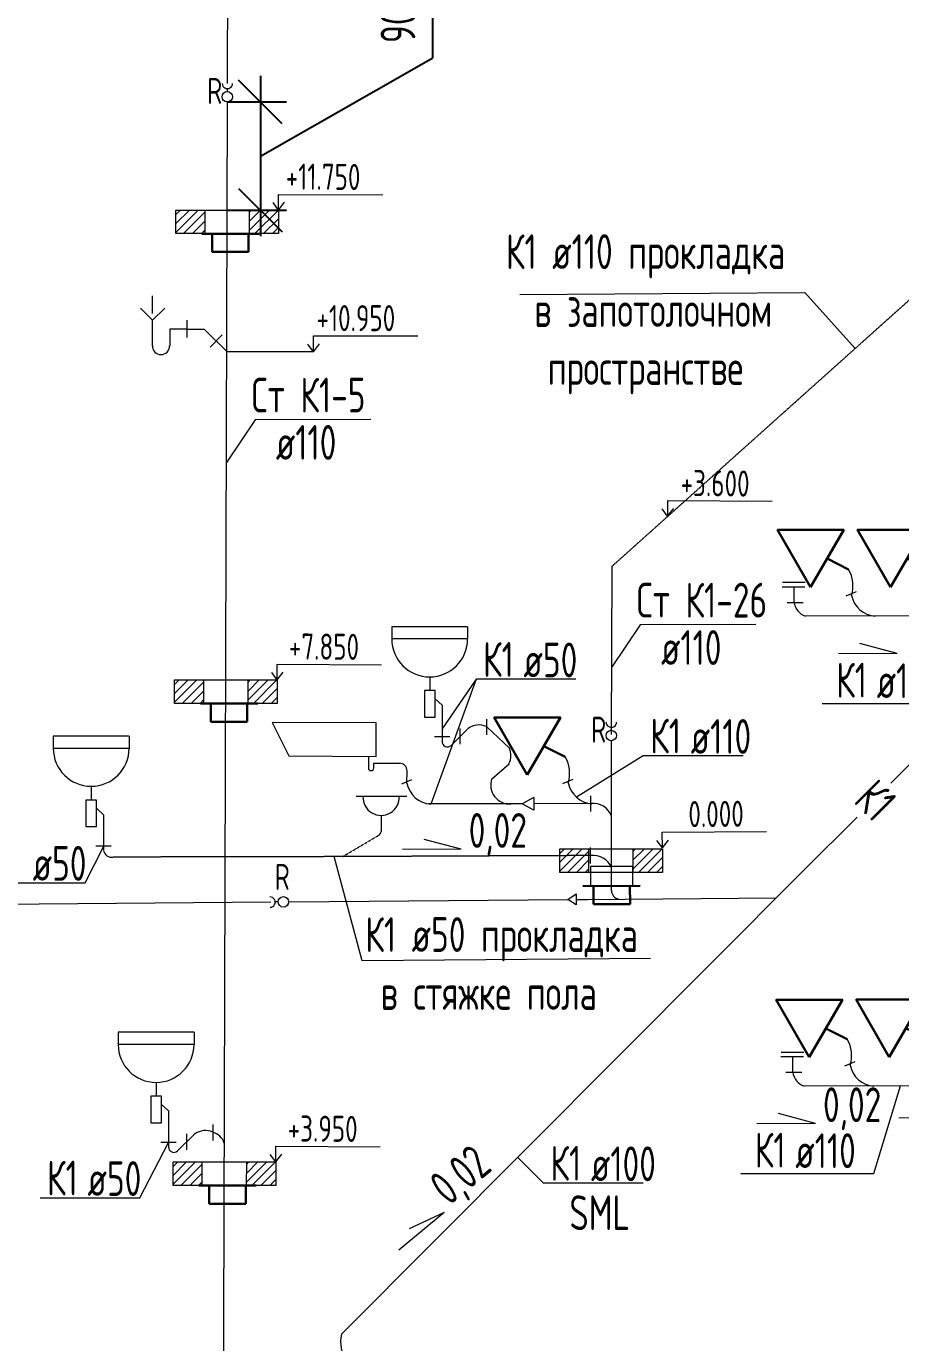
# Model space of a CAD drawing. Header units: millimetres. Extents: x -8689834 to 9419935, y -284943 to 166066.
# Drawn here: x -123331 to -118302, y -123267 to -115694 of the extents above; entities that cross this region are included whole.
import ezdxf

# ---------------------------------------------------------------- set-up
doc = ezdxf.new("R2010")
doc.units = ezdxf.units.MM
doc.header["$MEASUREMENT"] = 0
doc.linetypes.add('01_base$0$DASHED2', pattern=[0.375, 0.25, -0.125])
doc.layers.get('0').update_dxf_attribs({"color": 250, "lineweight": 9})
for name, color, linetype, lineweight in [('_ВК-Text К1', 7, 'Continuous', 30), ('_ВК-К1', 14, 'Continuous', 40), ('_ВК-К3', 30, 'Continuous', 40), ('_ВК-переход на SML', 3, 'Continuous', 30), ('_ВК-противопожарные муфты', 1, 'Continuous', 30), ('_Санпр', 7, 'Continuous', 30), ('_Сантехника', 7, 'Continuous', 30), ('ВК_канализация', 32, 'Continuous', 30), ('тх разм', 250, 'Continuous', 9)]:
    doc.layers.add(name, color=color, linetype=linetype, lineweight=lineweight)
doc.layers.add('PDF __ВК-К1', color=7, linetype='Continuous', true_color=0xb80000)
for name, color, linetype in [('PDF __К14', 3, 'Continuous'), ('PDF __Сантехника', 7, 'Continuous'), ('PDF _TEKSTBK', 7, 'Continuous')]:
    doc.layers.add(name, color=color, linetype=linetype)
doc.styles.add('ISOCPEUR', font='isocpeur.ttf', dxfattribs={"width": 0.7})
doc.styles.add('ГОСТ 2.304', font='isocpeur.ttf', dxfattribs={"width": 0.7})
doc.dimstyles.new('СПДС', dxfattribs={"dimscale": 100, "dimtxt": 2.5, "dimasz": 2.5, "dimexe": 1.5, "dimexo": 0, "dimgap": 1, "dimtad": 1, "dimdec": 0, "dimrnd": 1, "dimtxsty": 'ГОСТ 2.304', "dimblk": 'OBLIQUE', "dimcen": 2.5, "dimdle": 1.5, "dimadec": 0, "dimazin": 2, "dimtfac": 0.75, "dimtdec": 0, "dimtmove": 1, "dimatfit": 3, "dimfxl": 1, "dimtolj": 1, "dimarcsym": 1})

# ---------------------------------------------------------------- blocks, each defined once
blk = doc.blocks.new('Протв_муфта')
at = {"layer": '_ВК-противопожарные муфты', "ltscale": 200, "transparency": 33554687}
for p, q in [((-205635, 240869), (-206106, 240869)), ((-206021, 240719), (-206021, 240869)), ((-205721, 240869), (-205721, 240719)), ((-205721, 240719), (-206021, 240719))]:
    blk.add_line(p, q, dxfattribs=at)
blk = doc.blocks.new('_Oblique')
at = {"color": 0, "linetype": 'ByBlock', "lineweight": -2}
blk.add_line((-0.5, -0.5), (0.5, 0.5), dxfattribs=at)
blk = doc.blocks.new('*D2179')
at = {"layer": 'тх разм', "color": 0, "lineweight": -2, "ltscale": 100, "transparency": 16777216}
for p, q in [((-120993, -115875.9), (-120993, -115409.9)), ((-121984.7, -116440.5), (-120993, -115875.9)), ((-121984.7, -115979.6), (-121984.7, -116901.5)), ((-122174, -116129.6), (-121834.7, -116129.6)), ((-122175.8, -116751.5), (-121834.7, -116751.5))]:
    blk.add_line(p, q, dxfattribs=at)
at = {"layer": 'тх разм', "color": 0, "lineweight": -2, "ltscale": 100, "transparency": 16777216, "xscale": 250, "yscale": 250, "zscale": 250}
for p, rotation in [((-121984.7, -116129.6), 90), ((-121984.7, -116751.5), 270)]:
    blk.add_blockref('_Oblique', p, dxfattribs=dict(at, rotation=rotation))
at = {"layer": 'тх разм', "color": 0, "lineweight": 13, "ltscale": 100, "transparency": 16777216, "insert": (-121193, -115642.9), "char_height": 250, "attachment_point": 5, "rotation": 90, "style": 'ГОСТ 2.304'}
blk.add_mtext('\\A1;{\\H0.8x;900}', dxfattribs=at)
blk = doc.blocks.new('Унитаз')
at = {"layer": '_Сантехника', "lineweight": 30}
blk.add_line((-161311, 33424), (-161137, 33336), dxfattribs=at)
blk.add_lwpolyline([(-161446, 33191), (-161714, 33657), (-161176, 33657)], close=True, dxfattribs=at)

msp = doc.modelspace()

# ---------------------------------------------------------------- hatches: boundary and pattern name
at = {"layer": '_ВК-К3', "lineweight": 13}
h = msp.add_hatch(dxfattribs=at)
h.set_pattern_fill('ANSI31', scale=11.388071, angle=180)
h.set_pattern_definition([(225, (-176048.722, -137119.435), (25.566948, -25.566948), [])])
h.paths.add_polyline_path([(-122469.9, -116887.1), (-122303.2, -116887.1), (-122303.2, -116751.5), (-122469.9, -116751.5)])
h.paths.add_polyline_path([(-122047.3, -116887.1), (-121880, -116887.1), (-121880, -116751.5), (-122047.3, -116751.5)])
h = msp.add_hatch(dxfattribs=at)
h.set_pattern_fill('ANSI31', scale=11.388071, angle=180)
h.set_pattern_definition([(225, (-176056.46, -139822.223), (25.566948, -25.566948), [])])
h.paths.add_polyline_path([(-122477.6, -119589.8), (-122310.9, -119589.8), (-122310.9, -119454.3), (-122477.6, -119454.3)])
h.paths.add_polyline_path([(-122055.1, -119589.8), (-121887.7, -119589.8), (-121887.7, -119454.3), (-122055.1, -119454.3)])
h = msp.add_hatch(dxfattribs=at)
h.set_pattern_fill('ANSI31', scale=11.388071, angle=180)
h.set_pattern_definition([(225, (-173841.285, -140793.78), (25.566948, -25.566948), [])])
h.paths.add_polyline_path([(-120262.5, -120561.4), (-120095.8, -120561.4), (-120095.8, -120425.8), (-120262.5, -120425.8)])
h.paths.add_polyline_path([(-119839.9, -120561.4), (-119672.5, -120561.4), (-119672.5, -120425.8), (-119839.9, -120425.8)])
h = msp.add_hatch(dxfattribs=at)
h.set_pattern_fill('ANSI31', scale=11.388071, angle=180)
h.set_pattern_definition([(225, (-176064.667, -142595.35), (25.566948, -25.566948), [])])
h.paths.add_polyline_path([(-122485.8, -122363), (-122319.1, -122363), (-122319.1, -122227.4), (-122485.8, -122227.4)])
h.paths.add_polyline_path([(-122063.3, -122363), (-121895.9, -122363), (-121895.9, -122227.4), (-122063.3, -122227.4)])

# ---------------------------------------------------------------- linework, layer by layer
at = {"color": 18, "ltscale": 500, "true_color": 0x000000}
for p, q in [((-120743.7, -119450.8, 0), (-120939.3, -119735.2, 0)), ((-120169.9, -119450.8, 0), (-120743.7, -119450.8, 0)), ((-119782.3, -119891.2), (-120166.1, -120129.5, 0)), ((-119208.5, -119891.2), (-119782.3, -119891.2))]:
    msp.add_line(p, q, dxfattribs=at)
at = {"color": 244, "ltscale": 500, "true_color": 0x991b1e}
for points in [[(-122174.3, -116022.9), (-122163, -112320.1)], [(-122196.2, -123796.3), (-122174, -116129.6)], [(-119965.7, -119768), (-119962.1, -118800.2)], [(-118852.7, -118920.6), (-118983.7, -118919.8)], [(-118851.7, -118894.6), (-118982.7, -118893.8)], [(-118915.4, -119008.9), (-118914.9, -118920.2)], [(-118863.2, -119010.3), (-118955.4, -119010.2)], [(-119965.2, -120666.4), (-119965.7, -119803.9)], [(-118859.5, -121597.4), (-118990.4, -121596.6)], [(-118860.4, -121623.4), (-118991.4, -121622.6)], [(-118923.2, -121711.7), (-118922.6, -121623)], [(-118871, -121713.1), (-118963.1, -121712.9)]]:
    msp.add_lwpolyline(points, dxfattribs=at)
at = {"color": 244, "linetype": '01_base$0$DASHED2', "ltscale": 0.5, "true_color": 0x991b1e}
for points in [[(-119962.1, -118800.2), (-114955.1, -114314)], [(-120085.4, -120464.7), (-121511.4, -120470.8), (-121307, -120349.3)], [(-121511.4, -120470.8), (-122832.6, -120473.5)]]:
    msp.add_lwpolyline(points, dxfattribs=at)
at = {"color": 7, "ltscale": 500}
for points in [[(-121880, -116751.5), (-121879.4, -116661), (-121280.5, -116664.7)], [(-121880, -116751.5), (-121911.8, -116708.7)], [(-121880, -116751.5), (-121845, -116706.6)], [(-120492.8, -117237.4), (-118852.7, -117225.7), (-118564.2, -117547.7)], [(-121678.7, -117566.1), (-121678.7, -117475.6), (-121079.8, -117475.8)], [(-121678.7, -117566.1), (-121644, -117521.1)], [(-121678.7, -117566.1), (-121710.8, -117523.5)], [(-119641.5, -118513.1), (-119641.1, -118422.7), (-119042.1, -118425.5)], [(-119642.8, -118513.1), (-119674.4, -118470.2)], [(-119642.8, -118513.1), (-119607.6, -118468.4)], [(-121887.7, -119454.3), (-121919.5, -119411.4)], [(-121887.7, -119454.3), (-121887.2, -119363.8), (-121288.2, -119367.4)], [(-121887.7, -119454.3), (-121852.7, -119409.4)], [(-120412.5, -120130.5), (-120479.4, -120166.9)], [(-120412.5, -120130.5), (-120411.9, -120203), (-120478.2, -120166.9)], [(-119672.6, -120420.9), (-119705, -120378.5)], [(-119672.6, -120420.9), (-119673.3, -120330.4), (-119074.4, -120325.6)], [(-119672.6, -120420.9), (-119638.2, -120375.5)], [(-123566.5, -120621), (-122992.7, -120621), (-122884.7, -120410.9)], [(-119741.4, -121057.6), (-121398.3, -121069.4), (-121560.3, -120470.9)], [(-117712.9, -122062.9), (-117713.4, -121972.4), (-118312.3, -121976.1)], [(-121895.9, -122227.4), (-121895.4, -122136.9), (-121296.4, -122140.6)], [(-121895.9, -122227.4), (-121927.7, -122184.6)], [(-121895.9, -122227.4), (-121860.9, -122182.5)], [(-119782.3, -122349.4), (-120356, -122349.4), (-120504.2, -122201.1)]]:
    msp.add_lwpolyline(points, dxfattribs=at)
at = {"color": 18, "ltscale": 100, "true_color": 0x000000}
msp.add_lwpolyline([(-121678.7, -117566.1), (-122178.2, -117566.1)], dxfattribs=at)
at = {"color": 244, "ltscale": 500, "true_color": 0x991b1e, "elevation": 0}
for points in [[(-117527.8, -119085.5), (-118850.3, -119088)], [(-120682.2, -119723.8), (-120552.5, -119846.6)], [(-120654.5, -120024.3), (-120554.7, -119936.7)], [(-120478.2, -120166.9), (-121015.2, -120167.9)], [(-120084.6, -120166.1), (-120412.2, -120166.8)], [(-117535.5, -121788.3), (-118858.1, -121790.8)]]:
    msp.add_lwpolyline(points, dxfattribs=at)
at = {"color": 7, "ltscale": 500, "elevation": 0}
for points in [[(-118753, -119590.2), (-117988.9, -119590.2), (-117834.3, -119086.1)], [(-120743.7, -119450.8), (-121005.2, -120169)], [(-119221.1, -122293.9), (-118457, -122293.9), (-118302.4, -121789.7)], [(-123251, -122434.3), (-122677.2, -122434.3), (-122512.9, -122114.6)]]:
    msp.add_lwpolyline(points, dxfattribs=at)
at = {"color": 244, "ltscale": 500, "true_color": 0x991b1e}
for centre, radius, start, end in [((-120711.4, -119817, 0), 97.7, 72.57894, 74.47362), ((-120069.1, -120276.8), 111.8, 20.51508, 97.9413), ((-121322.4, -120318.9), 34.2, 296.89588, 347.36034), ((-120069.9, -120575.4), 111.8, 20.51508, 97.9413), ((-119915, -120665.8), 50.2, 180.66077, 258.72529), ((-122285, -122149.9, 0), 97.7, 18.73212, 74.47362), ((-121343.5, -123263.9), 179.8, 165.25331, 270.85362)]:
    msp.add_arc(centre, radius, start, end, dxfattribs=at)
at = {"layer": '_ВК-Text К1', "color": 7, "lineweight": 13, "ltscale": 100}
for p, q in [((-118323.2, -119303.1, 0), (-118536.5, -119245.7, 0)), ((-118323.2, -119303.1, 0), (-118660.7, -119303.6, 0)), ((-120829, -120428.8), (-121042.3, -120371.4)), ((-120829, -120428.8), (-121166.5, -120429.3)), ((-118791.3, -122006.7), (-119004.5, -121949.3)), ((-118791.3, -122006.7), (-119128.8, -122007.2)), ((-120928.3, -122518.8), (-121187.4, -122735)), ((-120928.3, -122518.8), (-121128.9, -122611))]:
    msp.add_line(p, q, dxfattribs=at)
at = {"layer": '_ВК-К1', "lineweight": 13}
for p, q in [((-120939.3, -119663, 0), (-120939.3, -119807.3, 0)), ((-121141.6, -120048.7, 0), (-121141.2, -119977.7, 0)), ((-122886.3, -120292.3), (-122886.3, -120436.5)), ((-122512.9, -121995.9, 0), (-122512.9, -122140.2, 0))]:
    msp.add_line(p, q, dxfattribs=at)
at = {"layer": '_ВК-К1', "lineweight": 13, "ltscale": 100}
for p, q in [((-120789.8, -119733.7, 0), (-120886.8, -119830.7, 0)), ((-122363.3, -122066.6, 0), (-122460.3, -122163.6, 0))]:
    msp.add_line(p, q, dxfattribs=at)
at = {"layer": '_ВК-К1', "lineweight": 13, "transparency": 33554687, "elevation": 0, "flags": 128}
for points in [[(-118615, -118971.3), (-118556.3, -118946.5)], [(-120682.2, -119770.7), (-120682.2, -119679.7)], [(-120894.9, -119781.7), (-120983.8, -119781.7)], [(-120834.8, -119824.2), (-120834.8, -119733.2)], [(-121171.8, -120051.9), (-121113.1, -120027.2)], [(-120244.4, -120049.8), (-120185.7, -120025)], [(-120084.6, -120211.7), (-120084.6, -120120.6)], [(-120085.4, -120510.2), (-120085.4, -120419.2)], [(-118622.7, -121674.1), (-118564, -121649.3)], [(-122468.4, -122114.6), (-122557.3, -122114.6)]]:
    msp.add_lwpolyline(points, dxfattribs=at)
at = {"layer": '_ВК-К1', "lineweight": 13, "transparency": 33554687, "flags": 128}
for points in [[(-122841.8, -120410.9), (-122930.7, -120410.9)], [(-122255.7, -122103.6), (-122255.7, -122012.6)], [(-122408.4, -122157.1), (-122408.4, -122066.1)]]:
    msp.add_lwpolyline(points, dxfattribs=at)
at = {"layer": '_ВК-К1', "lineweight": 13, "ltscale": 100}
for centre, radius, start, end in [((-118767.6, -118912.8, 0), 191, 343.17424, 29.5988), ((-118815.6, -118993, 0), 101.1, 189.05998, 249.90359), ((-118436.8, -118937.8, 0), 151, 191.58595, 265.59825), ((-120728.3, -119817.4, 0), 103.9, 65.54563, 126.3024), ((-120908.3, -119808.3, 0), 31, 178.01846, 314.00596), ((-120652.8, -119889.1, 0), 108.9, 334.13054, 23.0099), ((-120396.9, -119991.3, 0), 191, 343.17424, 29.5988), ((-120993.6, -120018.4, 0), 151, 191.58595, 265.59825), ((-120550.7, -120058.9, 0), 109.4, 161.60356, 273.03132), ((-120066.2, -120016.2, 0), 151, 191.58595, 265.59825), ((-122841.5, -120429), 45.4, 189.5639, 281.18022), ((-118775.3, -121615.6, 0), 191, 343.17424, 29.5988), ((-118444.6, -121640.6, 0), 151, 191.58595, 265.59825), ((-118823.3, -121695.8, 0), 101.1, 189.05998, 249.90359), ((-122301.8, -122150.3, 0), 103.9, 65.54563, 126.3024), ((-122481.9, -122141.3, 0), 31, 178.01846, 314.00596)]:
    msp.add_arc(centre, radius, start, end, dxfattribs=at)
at = {"layer": '_ВК-К1', "lineweight": 13}
msp.add_arc((-121185.3, -119977.5, 0), 44.1, 359.67137, 89.67137, dxfattribs=at)
at = {"layer": '_ВК-К3', "color": 7, "lineweight": 13}
for p, q in [((-122302.6, -116887.1), (-122302.6, -116751.5)), ((-122047.7, -116886.6), (-122047.3, -116751)), ((-122310.3, -119589.8), (-122310.3, -119454.3)), ((-122055.5, -119589.4), (-122055.1, -119453.8)), ((-120095.1, -120561.4), (-120095.1, -120425.8)), ((-119840.3, -120560.9), (-119839.9, -120425.3)), ((-122318.5, -122363), (-122318.5, -122227.4)), ((-122063.7, -122362.5), (-122063.3, -122226.9))]:
    msp.add_line(p, q, dxfattribs=at)
for points in [[(-121880, -116887.1), (-122469.9, -116887.1), (-122469.9, -116751.5), (-121880, -116751.5)], [(-121887.7, -119589.8), (-122477.6, -119589.8), (-122477.6, -119454.3), (-121887.7, -119454.3)], [(-119672.5, -120561.4), (-120262.5, -120561.4), (-120262.5, -120425.8), (-119672.5, -120425.8)], [(-121895.9, -122363), (-122485.8, -122363), (-122485.8, -122227.4), (-121895.9, -122227.4)]]:
    msp.add_lwpolyline(points, close=True, dxfattribs=at)
at = {"layer": '_ВК-переход на SML', "lineweight": 13}
msp.add_lwpolyline([(-119843.3, -120527.1), (-120086.9, -120528.2), (-120086.4, -120639.5), (-119842.8, -120638.4)], close=True, dxfattribs=at)
at = {"layer": '_Санпр', "lineweight": 13}
for p, q in [((-120792.6, -119148.1, 0), (-121228.8, -119148.1, 0)), ((-121228.8, -119148.1, 0), (-121228.8, -119218.6, 0)), ((-120792.6, -119148.1, 0), (-120792.6, -119218.6, 0)), ((-120792.6, -119218.6, 0), (-121228.8, -119218.6, 0)), ((-121010.7, -119436.8, 0), (-121010.7, -119515.9, 0)), ((-120980.2, -119563.5, 0), (-120939.3, -119600.3, 0)), ((-120939.3, -119600.3, 0), (-120939.3, -119663, 0)), ((-122739.5, -119777.3), (-123175.7, -119777.3)), ((-123175.7, -119777.3), (-123175.7, -119847.9)), ((-122739.5, -119777.3), (-122739.5, -119847.9)), ((-122739.5, -119847.9), (-123175.7, -119847.9)), ((-122957.6, -120066), (-122957.6, -120145.1)), ((-122927.1, -120192.7), (-122886.3, -120229.5)), ((-122886.3, -120229.5), (-122886.3, -120292.3)), ((-122366.1, -121481, 0), (-122802.4, -121481, 0)), ((-122802.4, -121481, 0), (-122802.4, -121551.5, 0)), ((-122366.1, -121481, 0), (-122366.1, -121551.5, 0)), ((-122366.1, -121551.5, 0), (-122802.4, -121551.5, 0)), ((-122584.2, -121769.7, 0), (-122584.2, -121848.8, 0)), ((-122553.7, -121896.4, 0), (-122512.9, -121933.2, 0)), ((-122512.9, -121933.2, 0), (-122512.9, -121995.9, 0))]:
    msp.add_line(p, q, dxfattribs=at)
at = {"layer": '_Санпр', "lineweight": 13, "elevation": 0}
for points in [[(-120980.2, -119515.9), (-121041.2, -119515.9), (-121041.2, -119668.4), (-120980.2, -119668.4)], [(-122553.7, -121848.8), (-122614.7, -121848.8), (-122614.7, -122001.3), (-122553.7, -122001.3)]]:
    msp.add_lwpolyline(points, close=True, dxfattribs=at)
at = {"layer": '_Санпр', "lineweight": 13}
msp.add_lwpolyline([(-122927.1, -120145.1), (-122988.1, -120145.1), (-122988.1, -120297.7), (-122927.1, -120297.7)], close=True, dxfattribs=at)
for centre in [(-121010.7, -119218.6, 0), (-122957.6, -119847.9), (-122584.2, -121551.5, 0)]:
    msp.add_arc(centre, 218.1, 180, 0, dxfattribs=at)
at = {"layer": '_Сантехника', "lineweight": 13, "elevation": 0}
msp.add_lwpolyline([(-121317.9, -119702), (-121917.3, -119698.5), (-121821.7, -119891), (-121319, -119893.9)], close=True, dxfattribs=at)
msp.add_lwpolyline([(-121362.6, -119893.6), (-121363, -119960.7, 1), (-121332.1, -119960.9), (-121331.9, -119932.5), (-121185, -119933.4)], format="xyb", dxfattribs=at)
at = {"layer": 'PDF __ВК-К1', "lineweight": 13}
for points in [[(-122406.7, -117435.9), (-122505.1, -117435.9)], [(-122406.7, -117385.7), (-122406.7, -117484)], [(-122406.7, -117435.9), (-122308.3, -117435.9), (-122176.5, -117567.7)], [(-122203.7, -117469.4), (-122272.8, -117540.5)]]:
    msp.add_lwpolyline(points, dxfattribs=at)
at = {"layer": 'PDF __К14', "lineweight": 13}
msp.add_lwpolyline([(-122605.5, -117345.9), (-122605.5, -117245.4)], dxfattribs=at)
at = {"layer": 'PDF __Сантехника', "color": 18, "lineweight": 13, "true_color": 0x000000}
for points in [[(-121433.5, -120123.7), (-121142.5, -120123.7)], [(-121289.1, -120233.6), (-121289.1, -120326.3)]]:
    msp.add_lwpolyline(points, dxfattribs=at)
msp.add_arc((-121290.2, -120129.1), 104.5, 177.4347, 2.5653, dxfattribs=at)
at = {"layer": 'PDF _TEKSTBK', "lineweight": 13}
for points in [[(-122605.5, -117385.7), (-122674.6, -117316.6)], [(-122605.5, -117534.3), (-122605.5, -117385.7), (-122534.4, -117316.6)], [(-122505.1, -117435.9), (-122505.1, -117534.3)]]:
    msp.add_lwpolyline(points, dxfattribs=at)
msp.add_arc((-122556.3, -117533.2), 49.2, 180.00001, 359.99999, dxfattribs=at)
at = {"layer": 'ВК_канализация', "color": 244, "lineweight": 13, "ltscale": 500, "true_color": 0x991b1e}
for points in [[(-122174.6, -116069.6), (-122174.5, -116052.9)], [(-118357.9, -120048.6), (-116402.4, -118093)], [(-119966.3, -119744), (-119966.2, -119727.2)], [(-118858.2, -120548.9), (-118552.9, -120243.6)], [(-118858.2, -120548.9), (-121517.4, -123218.1), (-121517.4, -123218.1)], [(-120103.5, -120716.6), (-119017.8, -120707.5), (-118858.2, -120548.9)], [(-128585.3, -120787.7), (-121923.9, -120731.8)], [(-121882.4, -120731.6), (-121899.1, -120731.8)], [(-121817.2, -120730.9), (-120215.8, -120717.5)], [(-120168.4, -120717.1), (-120103.5, -120716.6)]]:
    msp.add_lwpolyline(points, dxfattribs=at)
at = {"layer": 'ВК_канализация', "color": 18, "lineweight": 13, "ltscale": 500, "true_color": 0x000000}
for points in [[(-121349, -117956), (-122014.7, -117957.8), (-122180, -118202.9)], [(-119134.3, -119135.9), (-119800, -119137.7), (-119965.3, -119382.8)], [(-120168.7, -120685.6), (-120168.2, -120748.6), (-120215.8, -120717.5), (-120168.7, -120685.6)]]:
    msp.add_lwpolyline(points, dxfattribs=at)
at = {"layer": 'ВК_канализация', "color": 244, "lineweight": 13, "ltscale": 500, "true_color": 0x991b1e}
for centre in [(-122174.8, -116099.6), (-119966.5, -119774), (-121852.4, -120731.1)]:
    msp.add_circle(centre, 30, dxfattribs=at)
for centre, start, end in [((-122174.3, -116022.9), 179.67036, 359.67036), ((-119966, -119697.2), 179.67036, 359.67036), ((-121929.1, -120732.4), 270.96029, 90.96029)]:
    msp.add_arc(centre, 30, start, end, dxfattribs=at)

# ---------------------------------------------------------------- block references
at = {"layer": '_ВК-К1', "lineweight": 13, "xscale": 0.7, "yscale": 0.7, "zscale": 0.7}
for p in [(21952.3, -285495.5), (21944.6, -288198.2), (21936.4, -290971.4)]:
    msp.add_blockref('Протв_муфта', p, dxfattribs=at)
at = {"layer": '_ВК-К1', "lineweight": 13, "xscale": -0.7, "yscale": 0.7, "zscale": 0.7, "rotation": 0.2687430057207063}
msp.add_blockref('Протв_муфта', (-263281.5, -289921.4), dxfattribs=at)
at = {"layer": '_Сантехника', "lineweight": 13, "xscale": 0.7082066135345115, "yscale": 0.7082066135345115, "zscale": 0.7082066135345115, "rotation": 0.03796024518622138}
for p in [(-4467.8, -142351.8, 0), (-4007.4, -142351), (-6097.2, -143430.3, 0), (-4475.5, -145054.6, 0), (-4015.2, -145053.8)]:
    msp.add_blockref('Унитаз', p, dxfattribs=at)

# ---------------------------------------------------------------- texts
at = {"layer": 'ВК_канализация', "color": 7, "ltscale": 100, "char_height": 150, "width": 7500, "attachment_point": 4, "rotation": 0.04194, "style": 'ISOCPEUR'}
for insert in [(-122290.6, -116066), (-120082.2, -119740.3), (-121902.3, -120587.6)]:
    msp.add_mtext('\\pxi-1,l1,t1,5;R', dxfattribs=dict(at, insert=insert))
at = {"layer": 'ВК_канализация', "color": 18, "ltscale": 100, "true_color": 0x000000, "style": 'ISOCPEUR'}
for s, insert, char_height, width, attachment_point, rotation in [('+11.750', (-121409.2, -116561.4), 150, 7500, 6, 359.61889), ('\\pxi-1,l1,t1,5;+10.950', (-121209.1, -117373.3), 150, 7500, 6, 359.94981), ('\\pxi-1,l1,t1,5;+3.600', (-119171.1, -118325.2), 150, 7500, 6, 359.35803), ('+7.850', (-121417, -119264.2), 150, 7500, 6, 359.61889), ('К1', (-118509.6, -120084), 200, 5891.51, 4, 315), ('\\pxi-1,l1,t1,5;0.000', (-119204.6, -120224.1), 150, 7500, 6, 0.43289), ('\\pxi-1,l1,t1,5;+3.950', (-121425.2, -122037.3), 150, 7500, 6, 359.61889), ('0,02', (-120950.3, -122426), 200, 5891.51, 4, 39.76916)]:
    msp.add_mtext(s, dxfattribs=dict(at, insert=insert, char_height=char_height, width=width, attachment_point=attachment_point, rotation=rotation))
at = {"layer": 'ВК_канализация', "color": 18, "ltscale": 100, "true_color": 0x000000, "char_height": 200, "attachment_point": 4, "style": 'ISOCPEUR'}
for s, insert, width in [('\\pxi-1,l1,qc,t1,5;К1 ø110 прокладка\\P\\pi0,l0,tz; в запотолочном \\Pпространстве', (-120587, -117351), 1634.997), ('Ст К1-5', (-122035.7, -117815.7), 5891.51), ('\\pxi-1,l1,t1,5;ø110', (-121895.5, -118088.1), 7500), ('Ст К1-26', (-119821, -118995.6), 5891.51), ('\\pxi-1,l1,t1,5;ø110', (-119680.7, -119268), 7500), ('К1', (-120704.5, -119336.3, 0), 5891.51), ('\\pxi-1,l1,t1,5;ø50', (-120471.4, -119339.4, 0), 7500), ('К1', (-118673.5, -119455.8, 0), 5891.51), ('\\pxi-1,l1,t1,5;ø110', (-118440.3, -119458.9, 0), 7500), ('К1', (-119743.1, -119776.6), 5891.51), ('\\pxi-1,l1,t1,5;ø110', (-119509.9, -119779.7), 7500), ('0,02', (-120786.6, -120343.5), 5891.51), ('\\pxi-1,l1,t1,5;ø50', (-123294.2, -120509.6), 7500), ('\\pxi-1,l1,t1,5;К1 ø50 прокладка\\P\\pi0,l0,tz; в стяжке пола', (-121381.5, -121085.7), 5891.51), ('0,02', (-118748.9, -121921.4), 5891.51), ('К1', (-119141.6, -122159.4, 0), 5891.51), ('\\pxi-1,l1,t1,5;ø110', (-118908.4, -122162.6, 0), 7500), ('К1', (-123211.9, -122319.7, 0), 5891.51), ('\\pxi-1,l1,t1,5;ø50', (-122978.7, -122322.8, 0), 7500), ('SML', (-120207, -122519.3), 5891.51)]:
    msp.add_mtext(s, dxfattribs=dict(at, insert=insert, width=width))
at = {"layer": 'ВК_канализация', "color": 7, "ltscale": 100, "char_height": 200, "attachment_point": 4, "style": 'ISOCPEUR'}
for s, insert, width in [('К1', (-120316.9, -122234.8), 5891.51), ('\\pxi-1,l1,t1,5;ø100', (-120083.7, -122238), 7500)]:
    msp.add_mtext(s, dxfattribs=dict(at, insert=insert, width=width))

# ---------------------------------------------------------------- dimensions: what is measured, and where the dimension line sits
at = {"layer": 'тх разм', "color": 7, "lineweight": 13, "ltscale": 100}
dim = msp.add_linear_dim(base=(-121984.7, -116751.5), p1=(-122174, -116129.6), p2=(-122175.8, -116751.5), angle=90, text='{\\H0.8x;900}', dimstyle='СПДС', dxfattribs=at)
dim.commit()
dim.dimension.update_dxf_attribs({"geometry": '*D2179', "text_midpoint": (-120993, -115775.9), "dimtype": 160})

doc.saveas('drawing.dxf')
